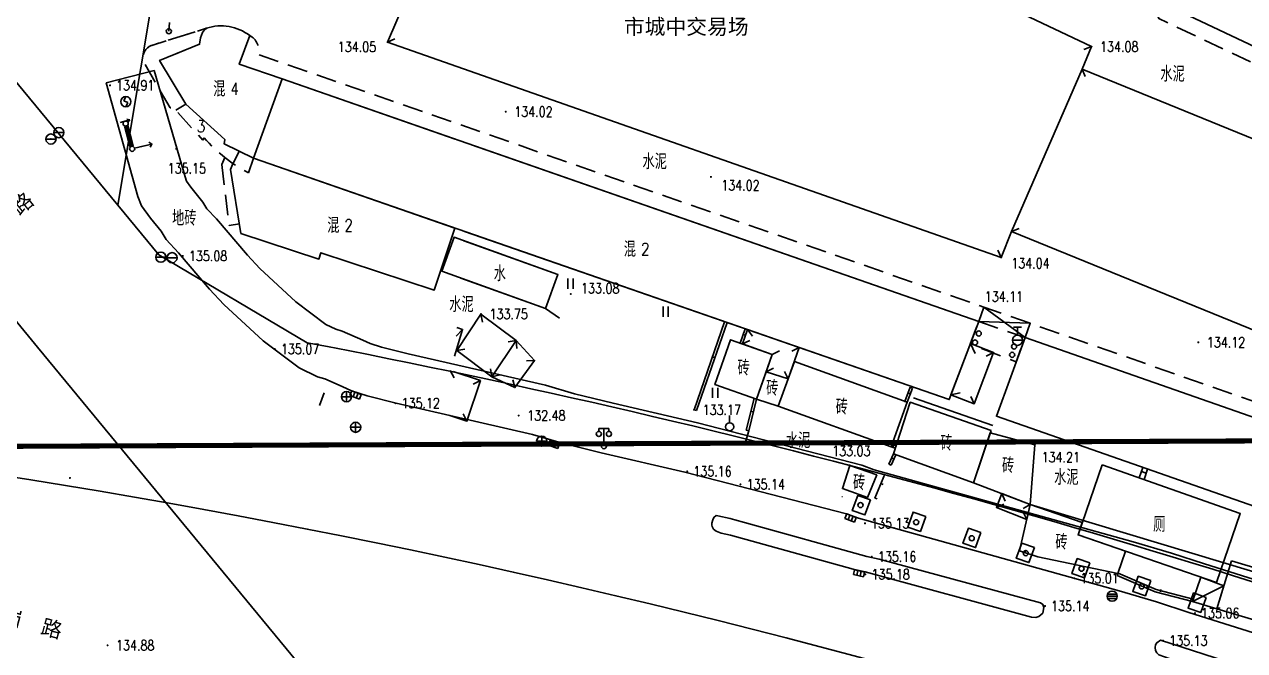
# Model space of a CAD drawing. Extents: x 529262 to 576451, y 2694391 to 2717535.
# Drawn here: x 566386 to 566506, y 2710090.4 to 2710152 of the extents above; entities that cross this region are included whole.
import ezdxf
from ezdxf.enums import TextEntityAlignment as Align
from ezdxf.xclip import XClip

# ---------------------------------------------------------------- set-up
doc = ezdxf.new("R2010")
doc.units = 0
doc.header["$XCLIPFRAME"] = 0
doc.linetypes.add('X14', pattern=[1.6, 1, -0.6])
doc.linetypes.add('X5', pattern=[3, 2, -1])
for name, color, linetype in [('COMPONENT', 8, 'Continuous'), ('DLDW', 8, 'Continuous'), ('DMTZ', 8, 'Continuous'), ('GCD', 8, 'Continuous'), ('GXYZ', 8, 'Continuous'), ('JMD', 8, 'Continuous'), ('PP-COM', 7, 'Continuous'), ('RD-中线', 40, 'Continuous'), ('RD-红线', 7, 'Continuous'), ('RD-街巷路', 8, 'Continuous'), ('ZBTZ', 8, 'Continuous'), ('ZJ', 7, 'Continuous')]:
    doc.layers.add(name, color=color, linetype=linetype)
doc.layers.add('SXSS', color=5, linetype='Continuous', lineweight=0)
doc.styles.add('HZ', font='rs.shx', dxfattribs={"width": 0.8, "bigfont": 'hztxt.shx'})
doc.styles.add('等线体', font='simhei.ttf')
doc.linetypes.add('10421', pattern='A,2,[150,AAA.SHX,S=0.5,R=0,X=0,Y=0.5],1e-11', length=2)
doc.linetypes.add('10422', pattern='A,0.75,[150,AAA.SHX,S=0.5,R=0,X=0,Y=0.5],1.5,[177,AAA.SHX,S=1,R=0,X=0,Y=0.4],0.75', length=3)
doc.linetypes.add('1161', pattern='A,0,[149,AAA.SHX,S=0.15,R=0,X=0,Y=0],-1.6', length=1.6)

# ---------------------------------------------------------------- blocks, each defined once
blk = doc.blocks.new('A$C19FD0107')
at = {"layer": 'RD-中线', "color": 8, "linetype": 'Continuous', "flags": 128}
for points in [[(-4915.64, 15741.63), (-4680.01, 15724.54, -0.06919), (-4464.53, 15678.48), (-4107.28, 15548.59, 0.074087), (-4020.64, 15530.95), (-3764.95, 15517.41)], [(-4490.73, 14139.44, 0), (-4490.29, 14139.42)], [(-3818.25, 14086.17, 0), (-3817.74, 14086.17)]]:
    blk.add_lwpolyline(points, format="xyb", dxfattribs=at)
at = {"layer": 'RD-中线', "color": 8}
for points in [[(-4610.74, 15729.63), (-4615.53, 15735.43)], [(-4585.19, 15698.68), (-4610.74, 15729.63)]]:
    blk.add_lwpolyline(points, dxfattribs=at)
at = {"layer": 'RD-红线', "color": 8}
blk.add_lwpolyline([(-4598.78, 15738.7), (-4675.14, 15831.21)], dxfattribs=at)
blk.add_lwpolyline([(-4598.78, 15738.7), (-4584.2, 15730.06, 0.17467)], format="xyb", dxfattribs=at)
at = {"layer": 'RD-红线', "color": 8, "linetype": 'Continuous', "flags": 128}
blk.add_lwpolyline([(-4584.2, 15730.06, -0.039951), (-4458.38, 15695.39), (-4101.13, 15565.5, 0.074087), (-4019.69, 15548.92), (-3378.21, 15514.95)], format="xyb", dxfattribs=at)
blk = doc.blocks.new('gc170')
at = {"color": 8, "linetype": 'Continuous'}
blk.add_circle((0, 0), 0.5, dxfattribs=at)
blk = doc.blocks.new('gc121')
at = {"color": 8}
for p, q in [((-0.5, -1), (-0.5, 1)), ((0.5, -1), (0.5, 1))]:
    blk.add_line(p, q, dxfattribs=at)
blk = doc.blocks.new('gc125')
at = {"color": 8}
blk.add_line((0, 0.8), (0, 2.2), dxfattribs=at)
blk.add_circle((0, 0), 0.8, dxfattribs=at)
blk = doc.blocks.new('GC200')
at = {"linetype": 'Continuous', "const_width": 0.2, "flags": 128}
blk.add_lwpolyline([(-0.1, 0, 1), (0.1, 0, 1)], format="xyb", close=True, dxfattribs=at)
blk = doc.blocks.new('gc013b')
at = {"linetype": 'Continuous'}
blk.add_line((0.5, 0), (4, 0), dxfattribs=at)
at = {"linetype": 'Continuous', "flags": 128}
blk.add_lwpolyline([(3.5, 0.5), (4, 0), (3.5, -0.5)], dxfattribs=at)
blk = doc.blocks.new('gc232')
for p, q in [((0.5, 1), (0.5, -1)), ((0.5, -1), (0.19, -0.46)), ((0.5, -1), (0.81, -0.46))]:
    blk.add_line(p, q)
blk.add_circle((0, 0), 0.5)
blk = doc.blocks.new('gc042')
blk.add_line((-1, 0), (1, 0))
blk.add_circle((0, 0), 1)
blk = doc.blocks.new('gc050')
for p, q in [((0, 1), (-0.38, 0.18)), ((-0.38, 0.18), (0.38, -0.18)), ((0, -1), (0.38, -0.18))]:
    blk.add_line(p, q)
blk.add_circle((0, 0), 1)
blk = doc.blocks.new('gc133')
for p, q in [((-0.8, 2.6), (0.8, 2.6)), ((0, 1), (0, 2.6)), ((-1, 0), (1, 0))]:
    blk.add_line(p, q)
blk.add_circle((0, 0), 1)
blk = doc.blocks.new('gc041')
for p, q in [((-1, 0.5), (1, 0.5)), ((-1, -0.5), (-1, 0.5)), ((-0.33, 0.5), (-0.33, -0.5)), ((0.33, 0.5), (0.33, -0.5)), ((1, 0.5), (1, -0.5)), ((1, -0.5), (-1, -0.5))]:
    blk.add_line(p, q)
blk = doc.blocks.new('gc097')
at = {"color": 8}
for p, q in [((-1, 2.9), (-1, 3.5)), ((-1, 3.5), (1, 3.5)), ((0, 0.5), (0, 3.5)), ((1, 3.5), (1, 2.9))]:
    blk.add_line(p, q, dxfattribs=at)
for centre in [(-1, 2.4), (1, 2.4), (0, 0)]:
    blk.add_circle(centre, 0.5, dxfattribs=at)
blk = doc.blocks.new('gcbj0102')
for p, q in [((-1, 0), (1, 0)), ((0, -1), (0, 1))]:
    blk.add_line(p, q)
blk.add_circle((0, 0), 1)
blk = doc.blocks.new('gcbj0101')
blk.add_line((-1, 0), (1, 0))
blk.add_circle((0, 0), 1)
blk = doc.blocks.new('gcbj0103')
for p, q in [((-1, 0), (1, 0)), ((-0.9, 0.43), (0.9, 0.43)), ((-0.88, -0.47), (0.88, -0.47))]:
    blk.add_line(p, q)
blk.add_circle((0, 0), 1)

msp = doc.modelspace()

# ---------------------------------------------------------------- linework, layer by layer
at = {"const_width": 0.5}
msp.add_lwpolyline([(566139.325, 2710172.956), (565986.518, 2710172.842), (565986.681, 2709601.261), (566518.586, 2709601.552), (566518.485, 2709673.527), (566764.333, 2709673.513), (566764.12, 2710112.127), (566139.363, 2710109.398), (566139.316, 2710172.956)], dxfattribs=at)
at = {"layer": 'DLDW', "color": 252, "linetype": 'X14', "flags": 128}
msp.add_lwpolyline([(566401.492, 2710164.891), (566400.182, 2710151.3)], dxfattribs=at)
at = {"layer": 'DLDW', "linetype": 'X14', "flags": 128}
msp.add_lwpolyline([(566401.492, 2710164.891), (566400.182, 2710151.3)], dxfattribs=at)
at = {"layer": 'DLDW', "linetype": '10421', "flags": 128}
msp.add_lwpolyline([(566438.443, 2710127.386), (566437.239, 2710124.027), (566427.024, 2710127.687), (566428.228, 2710131.046)], close=True, dxfattribs=at)
at = {"layer": 'DLDW', "color": 252, "linetype": '10421', "flags": 128}
msp.add_lwpolyline([(566429.196, 2710130.699), (566438.443, 2710127.386), (566437.239, 2710124.027), (566428.901, 2710127.015)], dxfattribs=at)
at = {"layer": 'DLDW', "color": 252, "linetype": 'Continuous', "flags": 128}
msp.add_lwpolyline([(566491.96, 2710108.64), (566505.56, 2710103.879), (566503.227, 2710097.08), (566489.598, 2710101.757)], close=True, dxfattribs=at)
at = {"layer": 'DMTZ', "linetype": '10422', "flags": 128}
msp.add_lwpolyline([(566481.221, 2710112.524), (566473.407, 2710115.231)], dxfattribs=at)
msp.add_lwpolyline([(566481.221, 2710112.524), (566473.407, 2710115.231)], dxfattribs=at)
at = {"layer": 'GXYZ', "linetype": 'Continuous'}
msp.add_line((566398.519, 2710140.205), (566397.325, 2710139.917), dxfattribs=at)
at = {"layer": 'GXYZ', "linetype": 'Continuous', "const_width": 0.5, "flags": 128}
msp.add_lwpolyline([(566396.512, 2710139.978), (566395.998, 2710141.974)], dxfattribs=at)
at = {"layer": 'JMD', "linetype": 'Continuous'}
for p, q in [((566421.691, 2710150.224), (566422.423, 2710150.546)), ((566421.691, 2710150.224), (566422.423, 2710150.546)), ((566490.931, 2710149.784), (566490.182, 2710149.501)), ((566490.931, 2710149.784), (566490.182, 2710149.501)), ((566490.003, 2710147.577), (566490.305, 2710146.836)), ((566490.003, 2710147.577), (566490.305, 2710146.836)), ((566483.056, 2710131.586), (566483.796, 2710131.888)), ((566483.056, 2710131.586), (566483.796, 2710131.888)), ((566482.04, 2710129.049), (566481.718, 2710129.781)), ((566482.04, 2710129.049), (566481.718, 2710129.781)), ((566484.389, 2710121.18), (566480.343, 2710124.174)), ((566484.389, 2710121.18), (566480.343, 2710124.174)), ((566430.883, 2710123.482), (566431.018, 2710122.693)), ((566428.441, 2710121.295), (566429.066, 2710121.963)), ((566454.847, 2710122.731), (566455.083, 2710122.649)), ((566454.847, 2710122.731), (566455.083, 2710122.649)), ((566457.108, 2710121.947), (566457.572, 2710121.301)), ((566457.108, 2710121.947), (566457.572, 2710121.301)), ((566479.828, 2710122.741), (566484.877, 2710122.577)), ((566479.828, 2710122.741), (566484.877, 2710122.577)), ((566434.346, 2710120.886), (566433.557, 2710120.751)), ((566434.346, 2710120.886), (566434.407, 2710120.088)), ((566456.608, 2710120.542), (566456.372, 2710120.626)), ((566456.608, 2710120.542), (566456.372, 2710120.626)), ((566456.608, 2710120.542), (566457.33, 2710120.887)), ((566456.608, 2710120.542), (566457.33, 2710120.887)), ((566456.91, 2710121.39), (566456.674, 2710121.474)), ((566456.91, 2710121.39), (566456.674, 2710121.474)), ((566479.009, 2710120.575), (566479.477, 2710119.603)), ((566479.009, 2710120.575), (566479.477, 2710119.603)), ((566428.491, 2710119.899), (566429.279, 2710120.034)), ((566453.644, 2710119.264), (566453.881, 2710119.182)), ((566453.644, 2710119.264), (566453.881, 2710119.182)), ((566459.531, 2710119.519), (566460.252, 2710119.866)), ((566459.531, 2710119.519), (566460.252, 2710119.866)), ((566462.18, 2710120.187), (566461.458, 2710119.842)), ((566462.18, 2710120.187), (566461.458, 2710119.842)), ((566481.291, 2710119.713), (566480.578, 2710119.35)), ((566481.291, 2710119.713), (566480.578, 2710119.35)), ((566431.954, 2710117.303), (566431.819, 2710118.092)), ((566436.147, 2710118.921), (566435.348, 2710118.875)), ((566458.928, 2710117.798), (566459.643, 2710118.157)), ((566458.928, 2710117.798), (566459.643, 2710118.157)), ((566427.86, 2710117.92), (566428.23, 2710117.211)), ((566430.825, 2710116.941), (566430.111, 2710116.581)), ((566431.954, 2710117.303), (566432.724, 2710117.519)), ((566434.217, 2710116.252), (566434.015, 2710117.026)), ((566461.091, 2710117.125), (566460.733, 2710117.84)), ((566461.091, 2710117.125), (566460.733, 2710117.84)), ((566473.113, 2710115.634), (566472.879, 2710115.721)), ((566473.113, 2710115.634), (566472.879, 2710115.721)), ((566473.319, 2710116.189), (566473.084, 2710116.276)), ((566473.319, 2710116.189), (566473.084, 2710116.276)), ((566477.1, 2710115.52), (566477.992, 2710115.734)), ((566477.1, 2710115.52), (566477.992, 2710115.734)), ((566472.805, 2710114.801), (566472.57, 2710114.888)), ((566472.805, 2710114.801), (566472.57, 2710114.888)), ((566479.393, 2710114.654), (566479.053, 2710115.378)), ((566479.393, 2710114.654), (566479.053, 2710115.378)), ((566429.503, 2710112.937), (566429.144, 2710113.652)), ((566451.841, 2710114.063), (566452.077, 2710113.981)), ((566451.841, 2710114.063), (566452.077, 2710113.981)), ((566457.677, 2710113.861), (566457.434, 2710113.921)), ((566457.677, 2710113.861), (566457.434, 2710113.921)), ((566457.217, 2710112), (566456.974, 2710112.06)), ((566457.217, 2710112), (566456.974, 2710112.06)), ((566471.385, 2710110.378), (566471.462, 2710110.616)), ((566471.385, 2710110.378), (566471.462, 2710110.616)), ((566471.631, 2710110.298), (566471.709, 2710110.536)), ((566471.631, 2710110.298), (566471.709, 2710110.536)), ((566470.993, 2710108.732), (566471.22, 2710108.628)), ((566471.262, 2710109.324), (566471.49, 2710109.22)), ((566496.303, 2710107.817), (566495.83, 2710107.979)), ((566496.303, 2710107.817), (566495.83, 2710107.979)), ((566470.199, 2710106.801), (566470.43, 2710106.706)), ((566469.616, 2710105.387), (566469.847, 2710105.292)), ((566481.575, 2710104.466), (566482.309, 2710104.783)), ((566482.112, 2710105.818), (566482.432, 2710105.085)), ((566484.56, 2710103.281), (566484.189, 2710103.99)), ((566484.903, 2710104.741), (566484.195, 2710104.367)), ((566484.379, 2710100.025), (566484.451, 2710100.264)), ((566493.463, 2710097.762), (566493.561, 2710097.992)), ((566496.35, 2710096.524), (566496.448, 2710096.754)), ((566497.722, 2710096.153), (566497.742, 2710096.402)), ((566503.944, 2710096.759), (566500.864, 2710095.204)), ((566500.864, 2710095.204), (566500.927, 2710095.446))]:
    msp.add_line(p, q, dxfattribs=at)
at = {"layer": 'JMD', "linetype": 'Continuous', "flags": 128}
for points, elevation in [([(566433.263, 2710177.121), (566421.691, 2710150.224), (566482.04, 2710129.049), (566483.056, 2710131.586), (566490.003, 2710147.577), (566490.931, 2710149.784)], 134.097), ([(566433.263, 2710177.121), (566421.691, 2710150.224), (566482.04, 2710129.049), (566483.056, 2710131.586), (566490.003, 2710147.577), (566490.931, 2710149.784)], 134.097), ([(566535.229, 2710147.7), (566502.479, 2710163.192), (566498.114, 2710153.963), (566530.865, 2710138.474)], 134.378), ([(566535.229, 2710147.7), (566502.479, 2710163.192), (566498.114, 2710153.963), (566530.865, 2710138.474)], 134.378), ([(566411.332, 2710146.612), (566479.828, 2710122.741), (566476.931, 2710115.071), (566408.517, 2710138.8)], 134.15), ([(566407.272, 2710131.412), (566406.26, 2710137.699), (566406.364, 2710138.038), (566407.089, 2710139.506), (566408.517, 2710138.8), (566428.311, 2710131.935), (566426.282, 2710125.843), (566415.145, 2710129.507), (566414.942, 2710128.889)], 132.946), ([(566434.346, 2710120.886), (566431.954, 2710117.303), (566428.491, 2710119.899), (566430.883, 2710123.482)], 134.449), ([(566434.346, 2710120.886), (566436.147, 2710118.921), (566434.217, 2710116.252), (566431.954, 2710117.303)], 134.449), ([(566556.59, 2710095.929), (566484.389, 2710121.18), (566481.571, 2710113.43), (566553.772, 2710088.179)], 134.215), ([(566556.59, 2710095.929), (566484.389, 2710121.18), (566481.571, 2710113.43), (566553.772, 2710088.179)], 134.215), ([(566472.805, 2710114.801), (566471.221, 2710110.432), (566460.117, 2710114.437), (566461.701, 2710118.806)], 135.777), ([(566472.805, 2710114.801), (566471.221, 2710110.432), (566460.117, 2710114.437), (566461.701, 2710118.806)], 135.777), ([(566457.984, 2710115.101), (566458.928, 2710117.798), (566461.091, 2710117.125), (566460.117, 2710114.437)], 134.399), ([(566457.984, 2710115.101), (566458.928, 2710117.798), (566461.091, 2710117.125), (566460.117, 2710114.437)], 134.399), ([(566481.044, 2710112.043), (566479.321, 2710106.895), (566471.442, 2710109.718), (566473.1, 2710114.799)], 133.895), ([(566481.044, 2710112.043), (566479.321, 2710106.895), (566471.442, 2710109.718), (566473.1, 2710114.799)], 133.895), ([(566469.814, 2710107.659), (566468.906, 2710105.426), (566466.428, 2710106.313), (566467.15, 2710108.596)], 134.374), ([(566484.903, 2710104.741), (566484.56, 2710103.281), (566481.575, 2710104.466), (566482.112, 2710105.818)], 134.511), ([(566504.677, 2710099.213), (566516.438, 2710095.698), (566515.025, 2710090.97), (566503.264, 2710094.485)], 136.314)]:
    msp.add_lwpolyline(points, close=True, dxfattribs=dict(at, elevation=elevation))
at = {"layer": 'JMD', "linetype": 'X5', "flags": 128}
for points, elevation in [([(566560.013, 2710124.683), (566559.387, 2710123.268), (566497.466, 2710152.594), (566498.114, 2710153.963)], 1.238), ([(566560.013, 2710124.683), (566559.387, 2710123.268), (566497.466, 2710152.594), (566498.114, 2710153.963)], 1.238), ([(566400.868, 2710143.527), (566401.861, 2710144.122)], 133.5), ([(566405.684, 2710138.881), (566405.379, 2710138.186)], 132.897), ([(566405.379, 2710138.186), (566406.112, 2710132.189), (566407.12, 2710132.351)], 134.906), ([(566479.828, 2710122.741), (566484.389, 2710121.18)], 134.112), ([(566479.828, 2710122.741), (566484.389, 2710121.18)], 134.112), ([(566556.59, 2710095.929), (566557.144, 2710097.303), (566484.877, 2710122.577), (566484.389, 2710121.18)], 134.215), ([(566556.59, 2710095.929), (566557.144, 2710097.303), (566484.877, 2710122.577), (566484.389, 2710121.18)], 134.215)]:
    msp.add_lwpolyline(points, dxfattribs=dict(at, elevation=elevation))
for points, elevation in [([(566408.517, 2710138.8), (566408.024, 2710137.37, -0.0952728), (566403.669, 2710140.809), (566403.512, 2710140.592), (566400.551, 2710143.88), (566400.3, 2710143.75), (566397.814, 2710148.077, -0.4948664), (566398.593, 2710149.932), (566403.891, 2710151.6)], 144.086), ([(566398.055, 2710149.64, -0.1226676), (566398.593, 2710149.932), (566403.891, 2710151.6)], 144.086), ([(566479.828, 2710122.741), (566480.343, 2710124.174), (566408.936, 2710149.033, 0.3641019), (566408.14, 2710150.873, -1.9645327)], 134.112), ([(566479.828, 2710122.741), (566480.343, 2710124.174), (566408.936, 2710149.033, 0.3641019), (566408.14, 2710150.873, -1.9645327)], 134.112)]:
    msp.add_lwpolyline(points, format="xyb", dxfattribs=dict(at, elevation=elevation))
at = {"layer": 'JMD', "linetype": 'Continuous', "elevation": 134.15, "flags": 128}
msp.add_lwpolyline([(566411.332, 2710146.612), (566408.517, 2710138.8), (566405.613, 2710140.235), (566405.701, 2710140.65), (566401.861, 2710144.122), (566399.272, 2710148.424), (566403.212, 2710150.022), (566403.306, 2710150.649), (566403.503, 2710151.16), (566403.689, 2710151.423), (566403.891, 2710151.6, -0.2471615), (566408.14, 2710150.873), (566407.1, 2710148.046)], format="xyb", close=True, dxfattribs=at)
msp.add_lwpolyline([(566400.492, 2710148.919), (566403.212, 2710150.022), (566403.306, 2710150.649), (566403.503, 2710151.16), (566403.689, 2710151.423), (566403.891, 2710151.6, -0.2471615), (566408.14, 2710150.873), (566407.1, 2710148.046), (566411.332, 2710146.612), (566411.039, 2710145.801)], format="xyb", dxfattribs=at)
at = {"layer": 'JMD', "linetype": 'Continuous', "flags": 128}
for points in [[(566398.746, 2710147.442), (566394.023, 2710146.211), (566397.129, 2710135.044), (566397.505, 2710134.111), (566398.369, 2710132.927), (566399.413, 2710131.632), (566399.91, 2710130.8), (566401.142, 2710129.502), (566404.173, 2710125.945), (566405.605, 2710124.409), (566409.469, 2710120.846), (566412.994, 2710118.177), (566414.79, 2710117.313), (566415.53, 2710117.094), (566417.233, 2710116.355), (566418.163, 2710115.934), (566419.703, 2710115.426), (566422.543, 2710114.708), (566435.963, 2710111.644), (566438.773, 2710110.818), (566442.7, 2710109.841), (566450.934, 2710107.931), (566466.826, 2710103.84), (566468.017, 2710103.397), (566493.652, 2710096.267), (566497.303, 2710095.189), (566500.508, 2710094.14), (566513.854, 2710089.924)], [(566398.746, 2710147.442), (566401.871, 2710136.653), (566401.91, 2710136.556), (566402.337, 2710135.971), (566403.526, 2710134.497), (566403.918, 2710133.84), (566404.861, 2710132.847), (566407.906, 2710129.273), (566409.133, 2710127.957), (566412.68, 2710124.686), (566415.613, 2710122.466), (566416.595, 2710121.993), (566417.241, 2710121.802), (566419.26, 2710120.926), (566419.983, 2710120.598), (566421.1, 2710120.23), (566423.712, 2710119.57), (566437.226, 2710116.484), (566440.082, 2710115.645), (566443.869, 2710114.703), (566452.181, 2710112.773), (566468.325, 2710108.617), (566469.562, 2710108.157), (566495.03, 2710101.074), (566498.789, 2710099.964), (566502.039, 2710098.9), (566515.43, 2710094.67)], [(566454.847, 2710122.731), (566451.841, 2710114.063)], [(566454.847, 2710122.731), (566451.841, 2710114.063)], [(566455.083, 2710122.649), (566452.077, 2710113.981)], [(566455.083, 2710122.649), (566452.077, 2710113.981)], [(566456.372, 2710120.626), (566456.871, 2710122.028)], [(566456.372, 2710120.626), (566456.871, 2710122.028)], [(566456.608, 2710120.542), (566457.108, 2710121.947)], [(566456.608, 2710120.542), (566457.108, 2710121.947)], [(566428.162, 2710117.821), (566430.825, 2710116.941), (566429.503, 2710112.937), (566427.815, 2710113.495)], [(566472.57, 2710114.888), (566473.084, 2710116.276)], [(566472.57, 2710114.888), (566473.084, 2710116.276)], [(566472.805, 2710114.801), (566473.319, 2710116.189)], [(566472.805, 2710114.801), (566473.319, 2710116.189)], [(566456.974, 2710112.06), (566457.747, 2710115.184)], [(566456.974, 2710112.06), (566457.747, 2710115.184)], [(566457.217, 2710112), (566457.984, 2710115.101)], [(566457.217, 2710112), (566457.984, 2710115.101)], [(566471.442, 2710109.718), (566470.993, 2710108.732)], [(566471.678, 2710109.633), (566471.22, 2710108.628)], [(566471.221, 2710110.432), (566471.631, 2710110.298)], [(566471.221, 2710110.432), (566471.631, 2710110.298)], [(566471.306, 2710110.667), (566471.709, 2710110.536)], [(566471.306, 2710110.667), (566471.709, 2710110.536)], [(566495.617, 2710107.36), (566495.972, 2710108.393)], [(566495.617, 2710107.36), (566495.972, 2710108.393)], [(566470.588, 2710107.744), (566469.616, 2710105.387)], [(566496.089, 2710107.195), (566496.444, 2710108.228)], [(566496.089, 2710107.195), (566496.444, 2710108.228)], [(566484.885, 2710104.757), (566516.359, 2710095.264), (566516.72, 2710096.518)], [(566490.019, 2710102.985), (566484.903, 2710104.741), (566483.834, 2710100.189), (566485.642, 2710099.591), (566493.507, 2710097.97)], [(566493.463, 2710097.762), (566497.199, 2710096.16), (566500.864, 2710095.204)], [(566493.561, 2710097.992), (566497.28, 2710096.397), (566500.927, 2710095.446)], [(566542.353, 2710076.989), (566497.705, 2710091.409), (566497.351, 2710091.149), (566497.23, 2710090.935), (566497.181, 2710090.682), (566497.21, 2710090.373), (566497.35, 2710090.171), (566497.537, 2710089.969), (566498.652, 2710089.556), (566511.36, 2710085.463), (566543.948, 2710074.951)]]:
    msp.add_lwpolyline(points, dxfattribs=at)
for points in [[(566490.003, 2710147.577), (566553.619, 2710121.647), (566547.684, 2710106.714), (566536.593, 2710111.229), (566536.091, 2710109.995), (566483.056, 2710131.586)], [(566490.003, 2710147.577), (566553.619, 2710121.647), (566547.684, 2710106.714), (566536.593, 2710111.229), (566536.091, 2710109.995), (566483.056, 2710131.586)], [(566457.108, 2710121.947), (566456.608, 2710120.542), (566459.531, 2710119.519), (566458.928, 2710117.798), (566461.091, 2710117.125), (566462.18, 2710120.187), (566457.108, 2710121.947)], [(566457.108, 2710121.947), (566456.608, 2710120.542), (566459.531, 2710119.519), (566458.928, 2710117.798), (566461.091, 2710117.125), (566462.18, 2710120.187), (566457.108, 2710121.947)], [(566459.531, 2710119.519), (566457.984, 2710115.101), (566453.881, 2710116.538), (566455.429, 2710120.956)], [(566459.531, 2710119.519), (566457.984, 2710115.101), (566453.881, 2710116.538), (566455.429, 2710120.956)], [(566477.1, 2710115.52), (566479.393, 2710114.654), (566481.291, 2710119.713), (566479.009, 2710120.575)], [(566477.1, 2710115.52), (566479.393, 2710114.654), (566481.291, 2710119.713), (566479.009, 2710120.575)], [(566480.964, 2710111.806), (566479.321, 2710106.895), (566484.903, 2710104.741), (566485.351, 2710110.63)], [(566480.964, 2710111.806), (566479.321, 2710106.895), (566484.903, 2710104.741), (566485.351, 2710110.63)], [(566469.18, 2710105.201), (566468.643, 2710103.719), (566467.398, 2710104.145), (566467.935, 2710105.627)], [(566485.025, 2710093.668), (566468.677, 2710098.127), (566467.488, 2710098.381), (566455.428, 2710101.721), (566454.502, 2710101.927), (566454.014, 2710102.119), (566453.755, 2710102.326), (566453.616, 2710102.571), (566453.584, 2710102.729), (566453.588, 2710102.924), (566453.69, 2710103.241), (566453.795, 2710103.471), (566454.004, 2710103.662), (566454.167, 2710103.644), (566455.387, 2710103.386), (566455.856, 2710103.228), (566456.782, 2710102.97), (566468.842, 2710099.63), (566470.031, 2710099.376), (566485.907, 2710095.065), (566486.143, 2710094.921), (566486.238, 2710094.604), (566486.122, 2710094.069), (566485.757, 2710093.747), (566485.461, 2710093.632)], [(566474.628, 2710103.583), (566474.091, 2710102.101), (566472.846, 2710102.528), (566473.383, 2710104.009)], [(566484.903, 2710104.741), (566483.834, 2710100.189), (566485.642, 2710099.591), (566493.507, 2710097.97), (566494.257, 2710100.158), (566489.598, 2710101.757), (566490.019, 2710102.985)], [(566480.057, 2710101.992), (566479.52, 2710100.51), (566478.275, 2710100.936), (566478.812, 2710102.418)], [(566485.308, 2710100.514), (566484.771, 2710099.032), (566483.526, 2710099.459), (566484.063, 2710100.94)], [(566490.773, 2710099.007), (566490.236, 2710097.525), (566488.992, 2710097.952), (566489.528, 2710099.434)], [(566496.761, 2710097.258), (566496.225, 2710095.776), (566494.98, 2710096.202), (566495.517, 2710097.684)], [(566503.264, 2710094.485), (566503.944, 2710096.759), (566501.689, 2710097.608), (566500.864, 2710095.204)], [(566502.205, 2710095.618), (566501.668, 2710094.136), (566500.423, 2710094.563), (566500.96, 2710096.045)]]:
    msp.add_lwpolyline(points, close=True, dxfattribs=at)
for points, elevation in [([(566411.039, 2710145.801), (566411.332, 2710146.612), (566428.33, 2710140.688)], 134.15), ([(566429.953, 2710140.123), (566479.828, 2710122.741), (566476.931, 2710115.071), (566429.269, 2710131.602)], 134.15), ([(566428.285, 2710119.343), (566429.066, 2710121.963), (566428.51, 2710122.145)], 132.736)]:
    msp.add_lwpolyline(points, dxfattribs=dict(at, elevation=elevation))
at = {"layer": 'JMD', "linetype": 'X5', "flags": 128}
msp.add_lwpolyline([(566484.877, 2710122.577), (566480.343, 2710124.174)], dxfattribs=at)
msp.add_lwpolyline([(566484.877, 2710122.577), (566480.343, 2710124.174)], dxfattribs=at)
msp.add_lwpolyline([(566479.828, 2710122.741), (566484.389, 2710121.18), (566483.521, 2710118.794), (566478.983, 2710120.505)], close=True, dxfattribs=at)
msp.add_lwpolyline([(566479.828, 2710122.741), (566484.389, 2710121.18), (566483.521, 2710118.794), (566478.983, 2710120.505)], close=True, dxfattribs=at)
at = {"layer": 'RD-街巷路', "color": 8, "elevation": 144.086}
msp.add_lwpolyline([(566395.178, 2710134.189), (566400.815, 2710167.907), (566400.705, 2710170.921), (566416.423, 2710199.851), (566416.871, 2710199.884), (566418.396, 2710202.689), (566419.768, 2710202.848)], dxfattribs=at)
at = {"layer": 'SXSS', "color": 8, "linetype": '10421', "flags": 128}
msp.add_lwpolyline([(566466.421, 2710105.507), (566466.36, 2710105.489)], dxfattribs=at)
msp.add_lwpolyline([(566466.421, 2710105.507), (566466.421, 2710105.507)], close=True, dxfattribs=at)
at = {"layer": 'ZBTZ', "linetype": '1161', "flags": 128}
for points in [[(566437.239, 2710124.027), (566438.618, 2710123.063)], [(566437.239, 2710124.027), (566438.618, 2710123.063)], [(566415.446, 2710115.729), (566414.995, 2710114.484)], [(566457.217, 2710112), (566456.903, 2710110.906)], [(566457.217, 2710112), (566456.903, 2710110.906)]]:
    msp.add_lwpolyline(points, dxfattribs=at)

# ---------------------------------------------------------------- block references
at = {"layer": 'COMPONENT', "linetype": 'Continuous', "xscale": 0.5, "yscale": 0.5}
for name, p in [('gcbj0101', (566399.404, 2710129.073)), ('gcbj0101', (566400.497, 2710129.024)), ('gcbj0102', (566417.648, 2710115.355)), ('gcbj0102', (566418.555, 2710112.346)), ('gcbj0102', (566436.852, 2710110.984)), ('gcbj0103', (566492.951, 2710095.726))]:
    msp.add_blockref(name, p, dxfattribs=at)
at = {"layer": 'DLDW', "linetype": 'Continuous', "xscale": 0.5, "yscale": 0.5, "zscale": 0.5}
msp.add_blockref('gc097', (566442.97, 2710110.487, 135.025), dxfattribs=at)
at = {"layer": 'GCD', "linetype": 'Continuous', "xscale": 0.5, "yscale": 0.5, "zscale": 0.5}
for p in [(566403.891, 2710151.6, 134.188), (566421.691, 2710150.224, 134.048), (566490.931, 2710149.784, 134.08), (566433.316, 2710143.387, 134.02), (566388.591, 2710140.695, 135.015), (566400.91, 2710139.736, 135.146), (566453.493, 2710136.976, 134.02), (566482.04, 2710129.049, 134.043), (566439.717, 2710125.455, 133.076), (566430.883, 2710123.482, 133.753), (566479.828, 2710122.741, 134.112), (566501.432, 2710120.696, 134.12), (566434.588, 2710113.503, 132.482), (566451.841, 2710114.063, 133.172), (566485.351, 2710110.63, 134.212), (566467.15, 2710108.596, 133.03), (566390.458, 2710107.363, 135.286), (566394.151, 2710090.902, 134.876)]:
    msp.add_blockref('GC200', p, dxfattribs=at)
at = {"layer": 'GCD', "linetype": 'Continuous'}
ref = msp.add_blockref('GC200', (566394.397, 2710145.974, 134.91), dxfattribs=dict(at, xscale=0.5, yscale=0.5, zscale=0.5))
ref.add_attrib('height', '134.91', dxfattribs={"linetype": 'Continuous', "height": 1, "style": 'HZ', "width": 0.8}).set_placement((566394.997, 2710145.974, 134.91), align=Align.MIDDLE_LEFT)
ref = msp.add_blockref('GC200', (566401.556, 2710129.202, 135.08), dxfattribs=dict(at, xscale=0.5, yscale=0.5, zscale=0.5))
ref.add_attrib('height', '135.08', dxfattribs={"linetype": 'Continuous', "height": 1, "style": 'HZ', "width": 0.8}).set_placement((566402.156, 2710129.202, 135.08), align=Align.MIDDLE_LEFT)
ref = msp.add_blockref('GC200', (566410.607, 2710120.042, 135.07), dxfattribs=dict(at, xscale=0.5, yscale=0.5, zscale=0.5))
ref.add_attrib('height', '135.07', dxfattribs={"linetype": 'Continuous', "height": 1, "style": 'HZ', "width": 0.8}).set_placement((566411.207, 2710120.042, 135.07), align=Align.MIDDLE_LEFT)
ref = msp.add_blockref('GC200', (566422.466, 2710114.712, 135.12), dxfattribs=dict(at, xscale=0.5, yscale=0.5, zscale=0.5))
ref.add_attrib('height', '135.12', dxfattribs={"linetype": 'Continuous', "height": 1, "style": 'HZ', "width": 0.8}).set_placement((566423.066, 2710114.712, 135.12), align=Align.MIDDLE_LEFT)
ref = msp.add_blockref('GC200', (566451.167, 2710108.006, 135.16), dxfattribs=dict(at, xscale=0.5, yscale=0.5, zscale=0.5))
ref.add_attrib('height', '135.16', dxfattribs={"linetype": 'Continuous', "height": 1, "style": 'HZ', "width": 0.8}).set_placement((566451.767, 2710108.006, 135.16), align=Align.MIDDLE_LEFT)
ref = msp.add_blockref('GC200', (566456.404, 2710106.731, 135.14), dxfattribs=dict(at, xscale=0.5, yscale=0.5, zscale=0.5))
ref.add_attrib('height', '135.14', dxfattribs={"linetype": 'Continuous', "height": 1, "style": 'HZ', "width": 0.8}).set_placement((566457.004, 2710106.731, 135.14), align=Align.MIDDLE_LEFT)
ref = msp.add_blockref('GC200', (566468.65, 2710102.899, 135.13), dxfattribs=dict(at, xscale=0.5, yscale=0.5, zscale=0.5))
ref.add_attrib('height', '135.13', dxfattribs={"linetype": 'Continuous', "height": 1, "style": 'HZ', "width": 0.8}).set_placement((566469.25, 2710102.899, 135.13), align=Align.MIDDLE_LEFT)
ref = msp.add_blockref('GC200', (566469.318, 2710099.622, 135.16), dxfattribs=dict(at, xscale=0.5, yscale=0.5, zscale=0.5))
ref.add_attrib('height', '135.16', dxfattribs={"linetype": 'Continuous', "height": 1, "style": 'HZ', "width": 0.8}).set_placement((566469.918, 2710099.622, 135.16), align=Align.MIDDLE_LEFT)
ref = msp.add_blockref('GC200', (566468.689, 2710097.876, 135.18), dxfattribs=dict(at, xscale=0.5, yscale=0.5, zscale=0.5))
ref.add_attrib('height', '135.18', dxfattribs={"linetype": 'Continuous', "height": 1, "style": 'HZ', "width": 0.8}).set_placement((566469.289, 2710097.876, 135.18), align=Align.MIDDLE_LEFT)
ref = msp.add_blockref('GC200', (566489.236, 2710097.498, 135.01), dxfattribs=dict(at, xscale=0.5, yscale=0.5, zscale=0.5))
ref.add_attrib('height', '135.01', dxfattribs={"linetype": 'Continuous', "height": 1, "style": 'HZ', "width": 0.8}).set_placement((566489.836, 2710097.498, 135.01), align=Align.MIDDLE_LEFT)
ref = msp.add_blockref('GC200', (566486.351, 2710094.767, 135.14), dxfattribs=dict(at, xscale=0.5, yscale=0.5, zscale=0.5))
ref.add_attrib('height', '135.14', dxfattribs={"linetype": 'Continuous', "height": 1, "style": 'HZ', "width": 0.8}).set_placement((566486.951, 2710094.767, 135.14), align=Align.MIDDLE_LEFT)
ref = msp.add_blockref('GC200', (566501.1, 2710094.064, 135.06), dxfattribs=dict(at, xscale=0.5, yscale=0.5, zscale=0.5))
ref.add_attrib('height', '135.06', dxfattribs={"linetype": 'Continuous', "height": 1, "style": 'HZ', "width": 0.8}).set_placement((566501.7, 2710094.064, 135.06), align=Align.MIDDLE_LEFT)
ref = msp.add_blockref('GC200', (566497.963, 2710091.358, 135.13), dxfattribs=dict(at, xscale=0.5, yscale=0.5, zscale=0.5))
ref.add_attrib('height', '135.13', dxfattribs={"linetype": 'Continuous', "height": 1, "style": 'HZ', "width": 0.8}).set_placement((566498.563, 2710091.358, 135.13), align=Align.MIDDLE_LEFT)
at = {"layer": 'GXYZ', "linetype": 'Continuous', "xscale": 0.5, "yscale": 0.5, "zscale": 0.5}
for name, p in [('gc050', (566395.946, 2710144.373, 135.025)), ('gc170', (566395.936, 2710142.216, 135.085)), ('gc042', (566388.591, 2710140.695, 135.015)), ('gc042', (566389.362, 2710141.33, 134.981)), ('gc170', (566396.575, 2710139.736, 135.13)), ('gc170', (566396.575, 2710139.736, 135.13)), ('gc133', (566483.643, 2710120.904))]:
    msp.add_blockref(name, p, dxfattribs=at)
at = {"layer": 'GXYZ', "linetype": 'Continuous'}
for name, p, xscale, yscale, zscale, rotation in [('gc232', (566395.936, 2710142.216, 135.085), 0.499999999992069, 0.499999999992069, 0.499999999992069, 104.4436160191274), ('gc013b', (566396.575, 2710139.736, 135.13), 0.5000000000245909, 0.5000000000245909, 0.5000000000245909, 13.56371240422006), ('gc041', (566418.552, 2710115.511), 0.5000000003394165, 0.5000000003394165, 0.5000000003394165, 339.2133635024045), ('gc041', (566438.049, 2710110.657), 0.5000000003394165, 0.5000000003394165, 0.5000000003394165, 339.2133635024045), ('gc041', (566467.234, 2710103.418), 0.5000000003394165, 0.5000000003394165, 0.5000000003394165, 339.2133635024045), ('gc041', (566468.059, 2710097.979), 0.5000000001956314, 0.5000000001956314, 0.5000000001956314, 346.6952021152761)]:
    msp.add_blockref(name, p, dxfattribs=dict(at, xscale=xscale, yscale=yscale, zscale=zscale, rotation=rotation))
at = {"layer": 'JMD', "linetype": 'Continuous', "xscale": 0.5, "yscale": 0.5, "zscale": 0.5}
for p in [(566400.182, 2710151.3, 135.436), (566400.182, 2710151.3, 135.436), (566479.832, 2710121.566, 134.138), (566479.832, 2710121.566, 134.138), (566479.467, 2710120.683, 134.138), (566479.467, 2710120.683, 134.138), (566483.304, 2710120.29, 134.138), (566483.304, 2710120.29, 134.138), (566483.119, 2710119.471, 134.138), (566483.119, 2710119.471, 134.138)]:
    msp.add_blockref('gc170', p, dxfattribs=at)
at = {"layer": 'PP-COM'}
ref = msp.add_blockref('A$C19FD0107', (570997.993, 2694390.603), dxfattribs=at)
XClip(ref).set_block_clipping_path([(-9366.4383134884, 14428.6043910822), (-3328.4480743363, 17452.7484863754)])
at = {"layer": 'ZBTZ', "linetype": 'Continuous', "xscale": 0.5, "yscale": 0.5, "zscale": 0.5}
for name, p in [('gc121', (566439.683, 2710126.472)), ('gc121', (566439.683, 2710126.472)), ('gc121', (566449.043, 2710123.711)), ('gc121', (566449.043, 2710123.711)), ('gc121', (566453.917, 2710115.738)), ('gc121', (566453.917, 2710115.738)), ('gc125', (566455.333, 2710112.395)), ('gc125', (566455.333, 2710112.395))]:
    msp.add_blockref(name, p, dxfattribs=at)
at = {"layer": 'ZBTZ', "linetype": 'Continuous', "xscale": 0.5000000000485905, "yscale": 0.5000000000485905, "zscale": 0.5000000000485905, "rotation": 309.4726305196259}
for p in [(566468.205, 2710104.691), (566473.68, 2710103.007), (566479.147, 2710101.431), (566484.452, 2710099.96), (566489.941, 2710098.438), (566495.867, 2710096.689)]:
    msp.add_blockref('gc170', p, dxfattribs=at)

# ---------------------------------------------------------------- texts
at = {"layer": 'DLDW', "color": 252, "linetype": '10421', "style": 'HZ', "width": 0.8}
msp.add_text('水', height=1.5, dxfattribs=at).set_placement((566432.733, 2710127.537), align=Align.MIDDLE)
at = {"layer": 'DLDW', "linetype": '10421', "style": 'HZ', "width": 0.8}
msp.add_text('水', height=1.5, dxfattribs=at).set_placement((566432.733, 2710127.537), align=Align.MIDDLE)
at = {"layer": 'DLDW', "color": 252, "linetype": 'Continuous', "style": 'HZ', "width": 0.8}
msp.add_text('厕', height=1.5, dxfattribs=at).set_placement((566497.586, 2710102.839), align=Align.MIDDLE)
at = {"layer": 'DLDW', "linetype": 'Continuous', "style": 'HZ', "width": 0.8}
msp.add_text('厕', height=1.5, dxfattribs=at).set_placement((566497.586, 2710102.839), align=Align.MIDDLE)
at = {"layer": 'GCD', "linetype": 'Continuous', "style": 'HZ', "width": 0.8}
for s, p in [('134.05', (566418.686, 2710149.765, 134.048)), ('134.08', (566493.656, 2710149.784)), ('134.02', (566436.041, 2710143.387)), ('135.15', (566401.953, 2710137.808)), ('134.02', (566456.402, 2710136.147)), ('134.04', (566484.923, 2710128.478)), ('133.08', (566442.611, 2710126.018)), ('134.11', (566482.315, 2710125.196)), ('133.75', (566433.608, 2710123.482)), ('134.12', (566504.157, 2710120.696)), ('133.17', (566454.566, 2710114.063)), ('132.48', (566437.313, 2710113.503)), ('133.03', (566467.306, 2710110.018)), ('134.21', (566487.905, 2710109.399)), ('134.88', (566396.876, 2710090.902))]:
    msp.add_text(s, height=1, dxfattribs=at).set_placement(p, align=Align.MIDDLE)
at = {"layer": 'JMD', "linetype": 'Continuous', "style": 'HZ', "width": 0.8}
for s, p in [('混', (566405.743, 2710145.629)), ('混', (566416.96, 2710132.21)), ('混', (566446.125, 2710129.864)), ('混', (566446.125, 2710129.864)), ('砖', (566457.31, 2710118.184)), ('砖', (566457.31, 2710118.184)), ('砖', (566460.129, 2710116.191)), ('砖', (566460.129, 2710116.191)), ('砖', (566466.968, 2710114.351)), ('砖', (566466.968, 2710114.351)), ('砖', (566477.272, 2710110.783)), ('砖', (566477.272, 2710110.783)), ('砖', (566483.325, 2710108.59)), ('砖', (566483.325, 2710108.59)), ('砖', (566468.674, 2710106.907)), ('砖', (566488.573, 2710101.056))]:
    msp.add_text(s, height=1.5, dxfattribs=at).set_placement(p, align=Align.MIDDLE_RIGHT)
for s, p in [('4', (566406.243, 2710145.629)), ('3', (566402.944, 2710141.959)), ('2', (566417.46, 2710132.21)), ('2', (566446.625, 2710129.864)), ('2', (566446.625, 2710129.864))]:
    msp.add_text(s, height=1.2, dxfattribs=at).set_placement(p, align=Align.MIDDLE_LEFT)
at = {"layer": 'ZJ', "color": 8, "linetype": 'Continuous', "style": '等线体'}
msp.add_text('市城中交易场', height=1.5, dxfattribs=at).set_placement((566451.065, 2710151.779), align=Align.MIDDLE)
msp.add_text('市城中交易场', height=1.5, dxfattribs=at).set_placement((566451.065, 2710151.779), align=Align.MIDDLE)
at = {"layer": 'ZJ', "color": 8, "linetype": 'Continuous', "style": 'HZ', "width": 0.8}
for s, p in [('水泥', (566498.897, 2710147.169)), ('水泥', (566498.897, 2710147.169)), ('水泥', (566447.966, 2710138.558)), ('水泥', (566447.966, 2710138.558)), ('地砖', (566401.701, 2710132.996)), ('水泥', (566428.964, 2710124.508)), ('水泥', (566428.964, 2710124.508)), ('水泥', (566462.076, 2710111.132)), ('水泥', (566462.076, 2710111.132)), ('水泥', (566488.451, 2710107.505)), ('水泥', (566488.451, 2710107.505))]:
    msp.add_text(s, height=1.5, dxfattribs=at).set_placement(p, align=Align.MIDDLE)
at = {"layer": 'ZJ', "color": 8, "linetype": 'Continuous', "style": '等线体'}
for s, rotation, p in [('路', 38.8261, (566385.752, 2710134.392, 0.15)), ('龙  岗  路', 345.10836, (566384.736, 2710093.618))]:
    msp.add_text(s, height=1.5, rotation=rotation, dxfattribs=at).set_placement(p, align=Align.MIDDLE)

doc.saveas('drawing.dxf')
